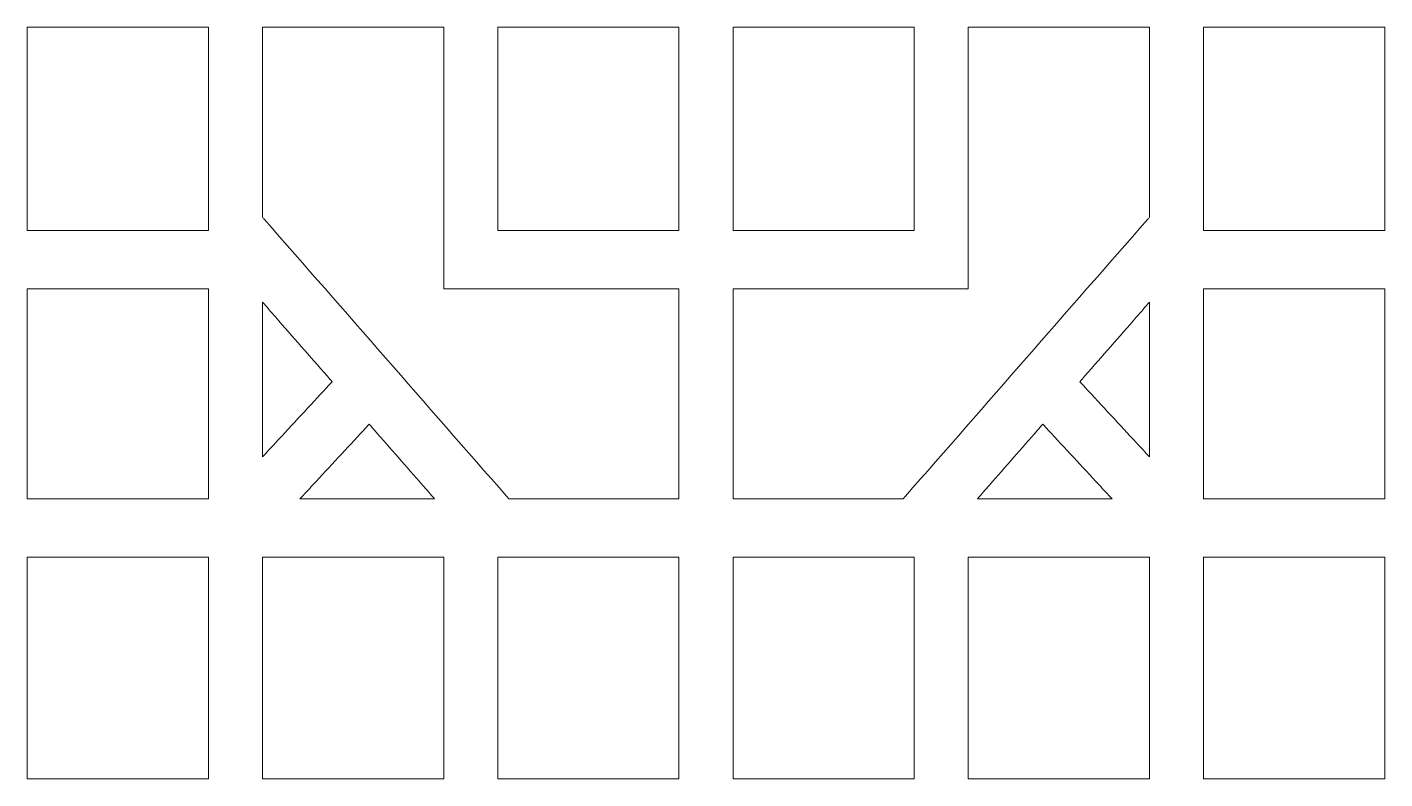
# Model space of a CAD drawing. Header units: centimetres. Extents: x -7.4 to 7.4, y -8.7 to 8.7.
# Drawn here: x -7.45 to -1.44, y -3.45 to -0.13 of the extents above; entities that cross this region are included whole.
import ezdxf

# ---------------------------------------------------------------- set-up
doc = ezdxf.new("R2010")
doc.units = ezdxf.units.CM
doc.header["$MEASUREMENT"] = 0
doc.layers.add('layer 1', color=7, linetype='Continuous')

msp = doc.modelspace()

# ---------------------------------------------------------------- linework, layer by layer
at = {"layer": 'layer 1', "color": 177, "lineweight": 9}
for points, knots in [([(-7.41577, -0.12888), (-7.17074, -0.12888), (-6.92575, -0.12888), (-6.68073, -0.12888), (-6.68073, -0.12888), (-6.66953, -0.12888), (-6.65834, -0.12888), (-6.64714, -0.12888), (-6.64714, -0.12888), (-6.64714, -0.14095), (-6.64714, -0.15303), (-6.64714, -0.1651), (-6.64714, -0.1651), (-6.64714, -0.4407), (-6.64714, -0.71629), (-6.64714, -0.99187), (-6.64714, -0.99187), (-6.64714, -1.00392), (-6.64714, -1.01601), (-6.64714, -1.02807), (-6.64714, -1.02807), (-6.65834, -1.02807), (-6.66953, -1.02807), (-6.68073, -1.02807), (-6.68073, -1.02807), (-6.92575, -1.02807), (-7.17074, -1.02807), (-7.41577, -1.02807), (-7.41577, -1.02807), (-7.42696, -1.02807), (-7.43815, -1.02807), (-7.44934, -1.02807), (-7.44934, -1.02807), (-7.44934, -1.01601), (-7.44934, -1.00392), (-7.44934, -0.99187), (-7.44934, -0.99187), (-7.44934, -0.71629), (-7.44934, -0.4407), (-7.44934, -0.1651), (-7.44934, -0.1651), (-7.44934, -0.15303), (-7.44934, -0.14095), (-7.44934, -0.12888), (-7.44934, -0.12888), (-7.43815, -0.12888), (-7.42696, -0.12888), (-7.41577, -0.12888)], [0, 0, 0, 0, 0.0769231, 0.0769231, 0.0769231, 0.0769231, 0.1538462, 0.1538462, 0.1538462, 0.1538462, 0.2307692, 0.2307692, 0.2307692, 0.2307692, 0.3076923, 0.3076923, 0.3076923, 0.3076923, 0.3846154, 0.3846154, 0.3846154, 0.3846154, 0.4615385, 0.4615385, 0.4615385, 0.4615385, 0.5384615, 0.5384615, 0.5384615, 0.5384615, 0.6153846, 0.6153846, 0.6153846, 0.6153846, 0.6923077, 0.6923077, 0.6923077, 0.6923077, 0.7692308, 0.7692308, 0.7692308, 0.7692308, 0.8461538, 0.8461538, 0.8461538, 0.8461538, 1, 1, 1, 1]), ([(-5.60586, -1.28586), (-5.57632, -1.28586), (-5.54679, -1.28586), (-5.51727, -1.28586), (-5.51727, -1.28586), (-5.4559, -1.28586), (-5.39452, -1.28586), (-5.33317, -1.28586), (-5.33317, -1.28586), (-5.08816, -1.28586), (-4.84314, -1.28586), (-4.59814, -1.28586), (-4.59814, -1.28586), (-4.58694, -1.28586), (-4.57574, -1.28586), (-4.56455, -1.28586), (-4.56455, -1.28586), (-4.56455, -1.29795), (-4.56455, -1.31001), (-4.56455, -1.3221), (-4.56455, -1.3221), (-4.56455, -1.6079), (-4.56455, -1.8937), (-4.56455, -2.17953), (-4.56455, -2.17953), (-4.56455, -2.1916), (-4.56455, -2.20368), (-4.56455, -2.21573), (-4.56455, -2.21573), (-4.57574, -2.21573), (-4.58694, -2.21573), (-4.59814, -2.21573), (-4.59814, -2.21573), (-4.83308, -2.21573), (-5.068, -2.21573), (-5.30294, -2.21573), (-5.30294, -2.21573), (-5.30778, -2.21573), (-5.3126, -2.21573), (-5.31742, -2.21573), (-5.31742, -2.21573), (-5.32076, -2.21195), (-5.32407, -2.20817), (-5.32738, -2.20438), (-5.32738, -2.20438), (-5.68455, -1.79612), (-6.04173, -1.38783), (-6.39889, -0.97957), (-6.39889, -0.97957), (-6.40194, -0.97609), (-6.405, -0.9726), (-6.40805, -0.9691), (-6.40805, -0.9691), (-6.40805, -0.96433), (-6.40805, -0.95952), (-6.40805, -0.95472), (-6.40805, -0.95472), (-6.40805, -0.69151), (-6.40805, -0.4283), (-6.40805, -0.1651), (-6.40805, -0.1651), (-6.40805, -0.15303), (-6.40805, -0.14095), (-6.40805, -0.12888), (-6.40805, -0.12888), (-6.39685, -0.12888), (-6.38565, -0.12888), (-6.37446, -0.12888), (-6.37446, -0.12888), (-6.12945, -0.12888), (-5.88444, -0.12888), (-5.63942, -0.12888), (-5.63942, -0.12888), (-5.62822, -0.12888), (-5.61703, -0.12888), (-5.60586, -0.12888), (-5.60586, -0.12888), (-5.60586, -0.14095), (-5.60586, -0.15303), (-5.60586, -0.1651), (-5.60586, -0.1651), (-5.60586, -0.53869), (-5.60586, -0.91228), (-5.60586, -1.28586)], [0, 0, 0, 0, 0.0454545, 0.0454545, 0.0454545, 0.0454545, 0.0909091, 0.0909091, 0.0909091, 0.0909091, 0.1363636, 0.1363636, 0.1363636, 0.1363636, 0.1818182, 0.1818182, 0.1818182, 0.1818182, 0.2272727, 0.2272727, 0.2272727, 0.2272727, 0.2727273, 0.2727273, 0.2727273, 0.2727273, 0.3181818, 0.3181818, 0.3181818, 0.3181818, 0.3636364, 0.3636364, 0.3636364, 0.3636364, 0.4090909, 0.4090909, 0.4090909, 0.4090909, 0.4545455, 0.4545455, 0.4545455, 0.4545455, 0.5, 0.5, 0.5, 0.5, 0.5454545, 0.5454545, 0.5454545, 0.5454545, 0.5909091, 0.5909091, 0.5909091, 0.5909091, 0.6363636, 0.6363636, 0.6363636, 0.6363636, 0.6818182, 0.6818182, 0.6818182, 0.6818182, 0.7272727, 0.7272727, 0.7272727, 0.7272727, 0.7727273, 0.7727273, 0.7727273, 0.7727273, 0.8181818, 0.8181818, 0.8181818, 0.8181818, 0.8636364, 0.8636364, 0.8636364, 0.8636364, 0.9090909, 0.9090909, 0.9090909, 0.9090909, 1, 1, 1, 1]), ([(-4.56455, -0.1651), (-4.56455, -0.4407), (-4.56455, -0.71629), (-4.56455, -0.99187), (-4.56455, -0.99187), (-4.56455, -1.00392), (-4.56455, -1.01601), (-4.56455, -1.02807), (-4.56455, -1.02807), (-4.57574, -1.02807), (-4.58694, -1.02807), (-4.59814, -1.02807), (-4.59814, -1.02807), (-4.84314, -1.02807), (-5.08816, -1.02807), (-5.33317, -1.02807), (-5.33317, -1.02807), (-5.34434, -1.02807), (-5.35557, -1.02807), (-5.36674, -1.02807), (-5.36674, -1.02807), (-5.36674, -1.01601), (-5.36674, -1.00392), (-5.36674, -0.99187), (-5.36674, -0.99187), (-5.36674, -0.71629), (-5.36674, -0.4407), (-5.36674, -0.1651), (-5.36674, -0.1651), (-5.36674, -0.15303), (-5.36674, -0.14095), (-5.36674, -0.12888), (-5.36674, -0.12888), (-5.35557, -0.12888), (-5.34434, -0.12888), (-5.33317, -0.12888), (-5.33317, -0.12888), (-5.08816, -0.12888), (-4.84314, -0.12888), (-4.59814, -0.12888), (-4.59814, -0.12888), (-4.58694, -0.12888), (-4.57574, -0.12888), (-4.56455, -0.12888), (-4.56455, -0.12888), (-4.56455, -0.14095), (-4.56455, -0.15303), (-4.56455, -0.1651)], [0, 0, 0, 0, 0.0769231, 0.0769231, 0.0769231, 0.0769231, 0.1538462, 0.1538462, 0.1538462, 0.1538462, 0.2307692, 0.2307692, 0.2307692, 0.2307692, 0.3076923, 0.3076923, 0.3076923, 0.3076923, 0.3846154, 0.3846154, 0.3846154, 0.3846154, 0.4615385, 0.4615385, 0.4615385, 0.4615385, 0.5384615, 0.5384615, 0.5384615, 0.5384615, 0.6153846, 0.6153846, 0.6153846, 0.6153846, 0.6923077, 0.6923077, 0.6923077, 0.6923077, 0.7692308, 0.7692308, 0.7692308, 0.7692308, 0.8461538, 0.8461538, 0.8461538, 0.8461538, 1, 1, 1, 1]), ([(-3.28414, -1.28586), (-3.28414, -0.91228), (-3.28414, -0.53869), (-3.28414, -0.1651), (-3.28414, -0.1651), (-3.28414, -0.15303), (-3.28414, -0.14095), (-3.28414, -0.12888), (-3.28414, -0.12888), (-3.27295, -0.12888), (-3.26176, -0.12888), (-3.25057, -0.12888), (-3.25057, -0.12888), (-3.00556, -0.12888), (-2.76054, -0.12888), (-2.51553, -0.12888), (-2.51553, -0.12888), (-2.50433, -0.12888), (-2.49314, -0.12888), (-2.48194, -0.12888), (-2.48194, -0.12888), (-2.48194, -0.14095), (-2.48194, -0.15303), (-2.48194, -0.1651), (-2.48194, -0.1651), (-2.48194, -0.4283), (-2.48194, -0.69151), (-2.48194, -0.95472), (-2.48194, -0.95472), (-2.48194, -0.95952), (-2.48194, -0.96433), (-2.48194, -0.9691), (-2.48194, -0.9691), (-2.485, -0.9726), (-2.48804, -0.97609), (-2.49111, -0.97957), (-2.49111, -0.97957), (-2.84828, -1.38783), (-3.20545, -1.79612), (-3.56262, -2.20438), (-3.56262, -2.20438), (-3.56593, -2.20817), (-3.56924, -2.21195), (-3.57256, -2.21573), (-3.57256, -2.21573), (-3.57737, -2.21573), (-3.58222, -2.21573), (-3.58704, -2.21573), (-3.58704, -2.21573), (-3.82198, -2.21573), (-4.05693, -2.21573), (-4.29186, -2.21573), (-4.29186, -2.21573), (-4.30306, -2.21573), (-4.31426, -2.21573), (-4.32545, -2.21573), (-4.32545, -2.21573), (-4.32545, -2.20368), (-4.32545, -2.1916), (-4.32545, -2.17953), (-4.32545, -2.17953), (-4.32545, -1.8937), (-4.32545, -1.6079), (-4.32545, -1.3221), (-4.32545, -1.3221), (-4.32545, -1.31001), (-4.32545, -1.29795), (-4.32545, -1.28586), (-4.32545, -1.28586), (-4.31426, -1.28586), (-4.30306, -1.28586), (-4.29186, -1.28586), (-4.29186, -1.28586), (-4.04685, -1.28586), (-3.80185, -1.28586), (-3.55682, -1.28586), (-3.55682, -1.28586), (-3.49546, -1.28586), (-3.43408, -1.28586), (-3.37273, -1.28586), (-3.37273, -1.28586), (-3.3432, -1.28586), (-3.31367, -1.28586), (-3.28414, -1.28586)], [0, 0, 0, 0, 0.0454545, 0.0454545, 0.0454545, 0.0454545, 0.0909091, 0.0909091, 0.0909091, 0.0909091, 0.1363636, 0.1363636, 0.1363636, 0.1363636, 0.1818182, 0.1818182, 0.1818182, 0.1818182, 0.2272727, 0.2272727, 0.2272727, 0.2272727, 0.2727273, 0.2727273, 0.2727273, 0.2727273, 0.3181818, 0.3181818, 0.3181818, 0.3181818, 0.3636364, 0.3636364, 0.3636364, 0.3636364, 0.4090909, 0.4090909, 0.4090909, 0.4090909, 0.4545455, 0.4545455, 0.4545455, 0.4545455, 0.5, 0.5, 0.5, 0.5, 0.5454545, 0.5454545, 0.5454545, 0.5454545, 0.5909091, 0.5909091, 0.5909091, 0.5909091, 0.6363636, 0.6363636, 0.6363636, 0.6363636, 0.6818182, 0.6818182, 0.6818182, 0.6818182, 0.7272727, 0.7272727, 0.7272727, 0.7272727, 0.7727273, 0.7727273, 0.7727273, 0.7727273, 0.8181818, 0.8181818, 0.8181818, 0.8181818, 0.8636364, 0.8636364, 0.8636364, 0.8636364, 0.9090909, 0.9090909, 0.9090909, 0.9090909, 1, 1, 1, 1]), ([(-4.32545, -0.99187), (-4.32545, -0.71629), (-4.32545, -0.4407), (-4.32545, -0.1651), (-4.32545, -0.1651), (-4.32545, -0.15303), (-4.32545, -0.14095), (-4.32545, -0.12888), (-4.32545, -0.12888), (-4.31426, -0.12888), (-4.30306, -0.12888), (-4.29186, -0.12888), (-4.29186, -0.12888), (-4.04685, -0.12888), (-3.80185, -0.12888), (-3.55682, -0.12888), (-3.55682, -0.12888), (-3.54564, -0.12888), (-3.53444, -0.12888), (-3.52325, -0.12888), (-3.52325, -0.12888), (-3.52325, -0.14095), (-3.52325, -0.15303), (-3.52325, -0.1651), (-3.52325, -0.1651), (-3.52325, -0.4407), (-3.52325, -0.71629), (-3.52325, -0.99187), (-3.52325, -0.99187), (-3.52325, -1.00392), (-3.52325, -1.01601), (-3.52325, -1.02807), (-3.52325, -1.02807), (-3.53444, -1.02807), (-3.54564, -1.02807), (-3.55682, -1.02807), (-3.55682, -1.02807), (-3.80185, -1.02807), (-4.04685, -1.02807), (-4.29186, -1.02807), (-4.29186, -1.02807), (-4.30306, -1.02807), (-4.31426, -1.02807), (-4.32545, -1.02807), (-4.32545, -1.02807), (-4.32545, -1.01601), (-4.32545, -1.00392), (-4.32545, -0.99187)], [0, 0, 0, 0, 0.0769231, 0.0769231, 0.0769231, 0.0769231, 0.1538462, 0.1538462, 0.1538462, 0.1538462, 0.2307692, 0.2307692, 0.2307692, 0.2307692, 0.3076923, 0.3076923, 0.3076923, 0.3076923, 0.3846154, 0.3846154, 0.3846154, 0.3846154, 0.4615385, 0.4615385, 0.4615385, 0.4615385, 0.5384615, 0.5384615, 0.5384615, 0.5384615, 0.6153846, 0.6153846, 0.6153846, 0.6153846, 0.6923077, 0.6923077, 0.6923077, 0.6923077, 0.7692308, 0.7692308, 0.7692308, 0.7692308, 0.8461538, 0.8461538, 0.8461538, 0.8461538, 1, 1, 1, 1]), ([(-1.47424, -1.02807), (-1.71923, -1.02807), (-1.96426, -1.02807), (-2.20928, -1.02807), (-2.20928, -1.02807), (-2.22045, -1.02807), (-2.23164, -1.02807), (-2.24284, -1.02807), (-2.24284, -1.02807), (-2.24284, -1.01601), (-2.24284, -1.00392), (-2.24284, -0.99187), (-2.24284, -0.99187), (-2.24284, -0.71629), (-2.24284, -0.4407), (-2.24284, -0.1651), (-2.24284, -0.1651), (-2.24284, -0.15303), (-2.24284, -0.14095), (-2.24284, -0.12888), (-2.24284, -0.12888), (-2.23164, -0.12888), (-2.22045, -0.12888), (-2.20928, -0.12888), (-2.20928, -0.12888), (-1.96426, -0.12888), (-1.71923, -0.12888), (-1.47424, -0.12888), (-1.47424, -0.12888), (-1.46302, -0.12888), (-1.45185, -0.12888), (-1.44066, -0.12888), (-1.44066, -0.12888), (-1.44066, -0.14095), (-1.44066, -0.15303), (-1.44066, -0.1651), (-1.44066, -0.1651), (-1.44066, -0.4407), (-1.44066, -0.71629), (-1.44066, -0.99187), (-1.44066, -0.99187), (-1.44066, -1.00392), (-1.44066, -1.01601), (-1.44066, -1.02807), (-1.44066, -1.02807), (-1.45185, -1.02807), (-1.46302, -1.02807), (-1.47424, -1.02807)], [0, 0, 0, 0, 0.0769231, 0.0769231, 0.0769231, 0.0769231, 0.1538462, 0.1538462, 0.1538462, 0.1538462, 0.2307692, 0.2307692, 0.2307692, 0.2307692, 0.3076923, 0.3076923, 0.3076923, 0.3076923, 0.3846154, 0.3846154, 0.3846154, 0.3846154, 0.4615385, 0.4615385, 0.4615385, 0.4615385, 0.5384615, 0.5384615, 0.5384615, 0.5384615, 0.6153846, 0.6153846, 0.6153846, 0.6153846, 0.6923077, 0.6923077, 0.6923077, 0.6923077, 0.7692308, 0.7692308, 0.7692308, 0.7692308, 0.8461538, 0.8461538, 0.8461538, 0.8461538, 1, 1, 1, 1]), ([(-7.41577, -1.28586), (-7.17074, -1.28586), (-6.92575, -1.28586), (-6.68073, -1.28586), (-6.68073, -1.28586), (-6.66953, -1.28586), (-6.65834, -1.28586), (-6.64714, -1.28586), (-6.64714, -1.28586), (-6.64714, -1.29795), (-6.64714, -1.31001), (-6.64714, -1.3221), (-6.64714, -1.3221), (-6.64714, -1.6079), (-6.64714, -1.8937), (-6.64714, -2.17953), (-6.64714, -2.17953), (-6.64714, -2.1916), (-6.64714, -2.20368), (-6.64714, -2.21573), (-6.64714, -2.21573), (-6.65834, -2.21573), (-6.66953, -2.21573), (-6.68073, -2.21573), (-6.68073, -2.21573), (-6.92575, -2.21573), (-7.17074, -2.21573), (-7.41577, -2.21573), (-7.41577, -2.21573), (-7.42696, -2.21573), (-7.43815, -2.21573), (-7.44934, -2.21573), (-7.44934, -2.21573), (-7.44934, -2.20368), (-7.44934, -2.1916), (-7.44934, -2.17953), (-7.44934, -2.17953), (-7.44934, -1.8937), (-7.44934, -1.6079), (-7.44934, -1.3221), (-7.44934, -1.3221), (-7.44934, -1.31001), (-7.44934, -1.29795), (-7.44934, -1.28586), (-7.44934, -1.28586), (-7.43815, -1.28586), (-7.42696, -1.28586), (-7.41577, -1.28586)], [0, 0, 0, 0, 0.0769231, 0.0769231, 0.0769231, 0.0769231, 0.1538462, 0.1538462, 0.1538462, 0.1538462, 0.2307692, 0.2307692, 0.2307692, 0.2307692, 0.3076923, 0.3076923, 0.3076923, 0.3076923, 0.3846154, 0.3846154, 0.3846154, 0.3846154, 0.4615385, 0.4615385, 0.4615385, 0.4615385, 0.5384615, 0.5384615, 0.5384615, 0.5384615, 0.6153846, 0.6153846, 0.6153846, 0.6153846, 0.6923077, 0.6923077, 0.6923077, 0.6923077, 0.7692308, 0.7692308, 0.7692308, 0.7692308, 0.8461538, 0.8461538, 0.8461538, 0.8461538, 1, 1, 1, 1]), ([(-1.47424, -2.21573), (-1.71923, -2.21573), (-1.96426, -2.21573), (-2.20928, -2.21573), (-2.20928, -2.21573), (-2.22045, -2.21573), (-2.23164, -2.21573), (-2.24284, -2.21573), (-2.24284, -2.21573), (-2.24284, -2.20368), (-2.24284, -2.1916), (-2.24284, -2.17953), (-2.24284, -2.17953), (-2.24284, -1.8937), (-2.24284, -1.6079), (-2.24284, -1.3221), (-2.24284, -1.3221), (-2.24284, -1.31001), (-2.24284, -1.29795), (-2.24284, -1.28586), (-2.24284, -1.28586), (-2.23164, -1.28586), (-2.22045, -1.28586), (-2.20928, -1.28586), (-2.20928, -1.28586), (-1.96426, -1.28586), (-1.71923, -1.28586), (-1.47424, -1.28586), (-1.47424, -1.28586), (-1.46302, -1.28586), (-1.45185, -1.28586), (-1.44066, -1.28586), (-1.44066, -1.28586), (-1.44066, -1.29795), (-1.44066, -1.31001), (-1.44066, -1.3221), (-1.44066, -1.3221), (-1.44066, -1.6079), (-1.44066, -1.8937), (-1.44066, -2.17953), (-1.44066, -2.17953), (-1.44066, -2.1916), (-1.44066, -2.20368), (-1.44066, -2.21573), (-1.44066, -2.21573), (-1.45185, -2.21573), (-1.46302, -2.21573), (-1.47424, -2.21573)], [0, 0, 0, 0, 0.0769231, 0.0769231, 0.0769231, 0.0769231, 0.1538462, 0.1538462, 0.1538462, 0.1538462, 0.2307692, 0.2307692, 0.2307692, 0.2307692, 0.3076923, 0.3076923, 0.3076923, 0.3076923, 0.3846154, 0.3846154, 0.3846154, 0.3846154, 0.4615385, 0.4615385, 0.4615385, 0.4615385, 0.5384615, 0.5384615, 0.5384615, 0.5384615, 0.6153846, 0.6153846, 0.6153846, 0.6153846, 0.6923077, 0.6923077, 0.6923077, 0.6923077, 0.7692308, 0.7692308, 0.7692308, 0.7692308, 0.8461538, 0.8461538, 0.8461538, 0.8461538, 1, 1, 1, 1]), ([(-6.35004, -1.41111), (-6.27397, -1.49806), (-6.19791, -1.58501), (-6.12186, -1.67194), (-6.12186, -1.67194), (-6.1144, -1.68047), (-6.10694, -1.68899), (-6.09947, -1.69754), (-6.09947, -1.69754), (-6.10717, -1.70582), (-6.11485, -1.71411), (-6.12255, -1.72241), (-6.12255, -1.72241), (-6.19861, -1.80441), (-6.27465, -1.88644), (-6.35072, -1.96844), (-6.35072, -1.96844), (-6.36983, -1.98906), (-6.38894, -2.00964), (-6.40805, -2.03025), (-6.40805, -2.03025), (-6.40805, -2.00111), (-6.40805, -1.97196), (-6.40805, -1.94282), (-6.40805, -1.94282), (-6.40805, -1.77387), (-6.40805, -1.60492), (-6.40805, -1.43599), (-6.40805, -1.43599), (-6.40805, -1.40559), (-6.40805, -1.37522), (-6.40805, -1.34481), (-6.40805, -1.34481), (-6.38872, -1.36691), (-6.36937, -1.38903), (-6.35004, -1.41111)], [0, 0, 0, 0, 0.1, 0.1, 0.1, 0.1, 0.2, 0.2, 0.2, 0.2, 0.3, 0.3, 0.3, 0.3, 0.4, 0.4, 0.4, 0.4, 0.5, 0.5, 0.5, 0.5, 0.6, 0.6, 0.6, 0.6, 0.7, 0.7, 0.7, 0.7, 0.8, 0.8, 0.8, 0.8, 1, 1, 1, 1]), ([(-2.48194, -1.43599), (-2.48194, -1.60492), (-2.48194, -1.77387), (-2.48194, -1.94282), (-2.48194, -1.94282), (-2.48194, -1.97196), (-2.48194, -2.00111), (-2.48194, -2.03025), (-2.48194, -2.03025), (-2.50106, -2.00964), (-2.52016, -1.98906), (-2.53928, -1.96844), (-2.53928, -1.96844), (-2.61533, -1.88644), (-2.69139, -1.80441), (-2.76746, -1.72241), (-2.76746, -1.72241), (-2.77513, -1.71411), (-2.78283, -1.70582), (-2.7905, -1.69754), (-2.7905, -1.69754), (-2.78305, -1.68899), (-2.77559, -1.68047), (-2.76814, -1.67194), (-2.76814, -1.67194), (-2.69207, -1.58501), (-2.616, -1.49806), (-2.53997, -1.41111), (-2.53997, -1.41111), (-2.52062, -1.38903), (-2.50129, -1.36691), (-2.48194, -1.34481), (-2.48194, -1.34481), (-2.48194, -1.37522), (-2.48194, -1.40559), (-2.48194, -1.43599)], [0, 0, 0, 0, 0.1, 0.1, 0.1, 0.1, 0.2, 0.2, 0.2, 0.2, 0.3, 0.3, 0.3, 0.3, 0.4, 0.4, 0.4, 0.4, 0.5, 0.5, 0.5, 0.5, 0.6, 0.6, 0.6, 0.6, 0.7, 0.7, 0.7, 0.7, 0.8, 0.8, 0.8, 0.8, 1, 1, 1, 1]), ([(-6.1846, -2.15391), (-6.10966, -2.0731), (-6.03472, -1.9923), (-5.95978, -1.9115), (-5.95978, -1.9115), (-5.95163, -1.90272), (-5.94349, -1.89393), (-5.93534, -1.88513), (-5.93534, -1.88513), (-5.92744, -1.89418), (-5.91954, -1.90322), (-5.91161, -1.91226), (-5.91161, -1.91226), (-5.84093, -1.99307), (-5.77024, -2.07385), (-5.69956, -2.15466), (-5.69956, -2.15466), (-5.68174, -2.17501), (-5.66394, -2.19538), (-5.64613, -2.21573), (-5.64613, -2.21573), (-5.67207, -2.21573), (-5.69802, -2.21573), (-5.72397, -2.21573), (-5.72397, -2.21573), (-5.86961, -2.21573), (-6.01522, -2.21573), (-6.16085, -2.21573), (-6.16085, -2.21573), (-6.18787, -2.21573), (-6.2149, -2.21573), (-6.24194, -2.21573), (-6.24194, -2.21573), (-6.22282, -2.19513), (-6.2037, -2.17453), (-6.1846, -2.15391)], [0, 0, 0, 0, 0.1, 0.1, 0.1, 0.1, 0.2, 0.2, 0.2, 0.2, 0.3, 0.3, 0.3, 0.3, 0.4, 0.4, 0.4, 0.4, 0.5, 0.5, 0.5, 0.5, 0.6, 0.6, 0.6, 0.6, 0.7, 0.7, 0.7, 0.7, 0.8, 0.8, 0.8, 0.8, 1, 1, 1, 1]), ([(-2.72913, -2.21573), (-2.87477, -2.21573), (-3.02037, -2.21573), (-3.16601, -2.21573), (-3.16601, -2.21573), (-3.19196, -2.21573), (-3.21791, -2.21573), (-3.24386, -2.21573), (-3.24386, -2.21573), (-3.22606, -2.19538), (-3.20825, -2.17501), (-3.19043, -2.15466), (-3.19043, -2.15466), (-3.11975, -2.07385), (-3.04905, -1.99307), (-2.97837, -1.91226), (-2.97837, -1.91226), (-2.97047, -1.90322), (-2.96257, -1.89418), (-2.95466, -1.88513), (-2.95466, -1.88513), (-2.9465, -1.89393), (-2.93836, -1.90272), (-2.9302, -1.9115), (-2.9302, -1.9115), (-2.85528, -1.9923), (-2.78032, -2.0731), (-2.7054, -2.15391), (-2.7054, -2.15391), (-2.68628, -2.17453), (-2.66719, -2.19513), (-2.64806, -2.21573), (-2.64806, -2.21573), (-2.67509, -2.21573), (-2.70211, -2.21573), (-2.72913, -2.21573)], [0, 0, 0, 0, 0.1, 0.1, 0.1, 0.1, 0.2, 0.2, 0.2, 0.2, 0.3, 0.3, 0.3, 0.3, 0.4, 0.4, 0.4, 0.4, 0.5, 0.5, 0.5, 0.5, 0.6, 0.6, 0.6, 0.6, 0.7, 0.7, 0.7, 0.7, 0.8, 0.8, 0.8, 0.8, 1, 1, 1, 1]), ([(-7.41577, -2.47353), (-7.17074, -2.47353), (-6.92575, -2.47353), (-6.68073, -2.47353), (-6.68073, -2.47353), (-6.66953, -2.47353), (-6.65834, -2.47353), (-6.64714, -2.47353), (-6.64714, -2.47353), (-6.64714, -2.48561), (-6.64714, -2.49767), (-6.64714, -2.50976), (-6.64714, -2.50976), (-6.64714, -2.81257), (-6.64714, -3.11539), (-6.64714, -3.4182), (-6.64714, -3.4182), (-6.64714, -3.43026), (-6.64714, -3.44235), (-6.64714, -3.45441), (-6.64714, -3.45441), (-6.65834, -3.45441), (-6.66953, -3.45441), (-6.68073, -3.45441), (-6.68073, -3.45441), (-6.92575, -3.45441), (-7.17074, -3.45441), (-7.41577, -3.45441), (-7.41577, -3.45441), (-7.42696, -3.45441), (-7.43815, -3.45441), (-7.44934, -3.45441), (-7.44934, -3.45441), (-7.44934, -3.44235), (-7.44934, -3.43026), (-7.44934, -3.4182), (-7.44934, -3.4182), (-7.44934, -3.11539), (-7.44934, -2.81257), (-7.44934, -2.50976), (-7.44934, -2.50976), (-7.44934, -2.49767), (-7.44934, -2.48561), (-7.44934, -2.47353), (-7.44934, -2.47353), (-7.43815, -2.47353), (-7.42696, -2.47353), (-7.41577, -2.47353)], [0, 0, 0, 0, 0.0769231, 0.0769231, 0.0769231, 0.0769231, 0.1538462, 0.1538462, 0.1538462, 0.1538462, 0.2307692, 0.2307692, 0.2307692, 0.2307692, 0.3076923, 0.3076923, 0.3076923, 0.3076923, 0.3846154, 0.3846154, 0.3846154, 0.3846154, 0.4615385, 0.4615385, 0.4615385, 0.4615385, 0.5384615, 0.5384615, 0.5384615, 0.5384615, 0.6153846, 0.6153846, 0.6153846, 0.6153846, 0.6923077, 0.6923077, 0.6923077, 0.6923077, 0.7692308, 0.7692308, 0.7692308, 0.7692308, 0.8461538, 0.8461538, 0.8461538, 0.8461538, 1, 1, 1, 1]), ([(-5.60586, -2.50976), (-5.60586, -2.81257), (-5.60586, -3.11539), (-5.60586, -3.4182), (-5.60586, -3.4182), (-5.60586, -3.43026), (-5.60586, -3.44235), (-5.60586, -3.45441), (-5.60586, -3.45441), (-5.61703, -3.45441), (-5.62822, -3.45441), (-5.63942, -3.45441), (-5.63942, -3.45441), (-5.88444, -3.45441), (-6.12945, -3.45441), (-6.37446, -3.45441), (-6.37446, -3.45441), (-6.38565, -3.45441), (-6.39685, -3.45441), (-6.40805, -3.45441), (-6.40805, -3.45441), (-6.40805, -3.44235), (-6.40805, -3.43026), (-6.40805, -3.4182), (-6.40805, -3.4182), (-6.40805, -3.11539), (-6.40805, -2.81257), (-6.40805, -2.50976), (-6.40805, -2.50976), (-6.40805, -2.49767), (-6.40805, -2.48561), (-6.40805, -2.47353), (-6.40805, -2.47353), (-6.39685, -2.47353), (-6.38565, -2.47353), (-6.37446, -2.47353), (-6.37446, -2.47353), (-6.12945, -2.47353), (-5.88444, -2.47353), (-5.63942, -2.47353), (-5.63942, -2.47353), (-5.62822, -2.47353), (-5.61703, -2.47353), (-5.60586, -2.47353), (-5.60586, -2.47353), (-5.60586, -2.48561), (-5.60586, -2.49767), (-5.60586, -2.50976)], [0, 0, 0, 0, 0.0769231, 0.0769231, 0.0769231, 0.0769231, 0.1538462, 0.1538462, 0.1538462, 0.1538462, 0.2307692, 0.2307692, 0.2307692, 0.2307692, 0.3076923, 0.3076923, 0.3076923, 0.3076923, 0.3846154, 0.3846154, 0.3846154, 0.3846154, 0.4615385, 0.4615385, 0.4615385, 0.4615385, 0.5384615, 0.5384615, 0.5384615, 0.5384615, 0.6153846, 0.6153846, 0.6153846, 0.6153846, 0.6923077, 0.6923077, 0.6923077, 0.6923077, 0.7692308, 0.7692308, 0.7692308, 0.7692308, 0.8461538, 0.8461538, 0.8461538, 0.8461538, 1, 1, 1, 1]), ([(-4.56455, -2.50976), (-4.56455, -2.81257), (-4.56455, -3.11539), (-4.56455, -3.4182), (-4.56455, -3.4182), (-4.56455, -3.43026), (-4.56455, -3.44235), (-4.56455, -3.45441), (-4.56455, -3.45441), (-4.57574, -3.45441), (-4.58694, -3.45441), (-4.59814, -3.45441), (-4.59814, -3.45441), (-4.84314, -3.45441), (-5.08816, -3.45441), (-5.33317, -3.45441), (-5.33317, -3.45441), (-5.34434, -3.45441), (-5.35557, -3.45441), (-5.36674, -3.45441), (-5.36674, -3.45441), (-5.36674, -3.44235), (-5.36674, -3.43026), (-5.36674, -3.4182), (-5.36674, -3.4182), (-5.36674, -3.11539), (-5.36674, -2.81257), (-5.36674, -2.50976), (-5.36674, -2.50976), (-5.36674, -2.49767), (-5.36674, -2.48561), (-5.36674, -2.47353), (-5.36674, -2.47353), (-5.35557, -2.47353), (-5.34434, -2.47353), (-5.33317, -2.47353), (-5.33317, -2.47353), (-5.08816, -2.47353), (-4.84314, -2.47353), (-4.59814, -2.47353), (-4.59814, -2.47353), (-4.58694, -2.47353), (-4.57574, -2.47353), (-4.56455, -2.47353), (-4.56455, -2.47353), (-4.56455, -2.48561), (-4.56455, -2.49767), (-4.56455, -2.50976)], [0, 0, 0, 0, 0.0769231, 0.0769231, 0.0769231, 0.0769231, 0.1538462, 0.1538462, 0.1538462, 0.1538462, 0.2307692, 0.2307692, 0.2307692, 0.2307692, 0.3076923, 0.3076923, 0.3076923, 0.3076923, 0.3846154, 0.3846154, 0.3846154, 0.3846154, 0.4615385, 0.4615385, 0.4615385, 0.4615385, 0.5384615, 0.5384615, 0.5384615, 0.5384615, 0.6153846, 0.6153846, 0.6153846, 0.6153846, 0.6923077, 0.6923077, 0.6923077, 0.6923077, 0.7692308, 0.7692308, 0.7692308, 0.7692308, 0.8461538, 0.8461538, 0.8461538, 0.8461538, 1, 1, 1, 1]), ([(-4.32545, -3.4182), (-4.32545, -3.11539), (-4.32545, -2.81257), (-4.32545, -2.50976), (-4.32545, -2.50976), (-4.32545, -2.49767), (-4.32545, -2.48561), (-4.32545, -2.47353), (-4.32545, -2.47353), (-4.31426, -2.47353), (-4.30306, -2.47353), (-4.29186, -2.47353), (-4.29186, -2.47353), (-4.04685, -2.47353), (-3.80185, -2.47353), (-3.55682, -2.47353), (-3.55682, -2.47353), (-3.54564, -2.47353), (-3.53444, -2.47353), (-3.52325, -2.47353), (-3.52325, -2.47353), (-3.52325, -2.48561), (-3.52325, -2.49767), (-3.52325, -2.50976), (-3.52325, -2.50976), (-3.52325, -2.81257), (-3.52325, -3.11539), (-3.52325, -3.4182), (-3.52325, -3.4182), (-3.52325, -3.43026), (-3.52325, -3.44235), (-3.52325, -3.45441), (-3.52325, -3.45441), (-3.53444, -3.45441), (-3.54564, -3.45441), (-3.55682, -3.45441), (-3.55682, -3.45441), (-3.80185, -3.45441), (-4.04685, -3.45441), (-4.29186, -3.45441), (-4.29186, -3.45441), (-4.30306, -3.45441), (-4.31426, -3.45441), (-4.32545, -3.45441), (-4.32545, -3.45441), (-4.32545, -3.44235), (-4.32545, -3.43026), (-4.32545, -3.4182)], [0, 0, 0, 0, 0.0769231, 0.0769231, 0.0769231, 0.0769231, 0.1538462, 0.1538462, 0.1538462, 0.1538462, 0.2307692, 0.2307692, 0.2307692, 0.2307692, 0.3076923, 0.3076923, 0.3076923, 0.3076923, 0.3846154, 0.3846154, 0.3846154, 0.3846154, 0.4615385, 0.4615385, 0.4615385, 0.4615385, 0.5384615, 0.5384615, 0.5384615, 0.5384615, 0.6153846, 0.6153846, 0.6153846, 0.6153846, 0.6923077, 0.6923077, 0.6923077, 0.6923077, 0.7692308, 0.7692308, 0.7692308, 0.7692308, 0.8461538, 0.8461538, 0.8461538, 0.8461538, 1, 1, 1, 1]), ([(-3.25057, -2.47353), (-3.00556, -2.47353), (-2.76054, -2.47353), (-2.51553, -2.47353), (-2.51553, -2.47353), (-2.50433, -2.47353), (-2.49314, -2.47353), (-2.48194, -2.47353), (-2.48194, -2.47353), (-2.48194, -2.48561), (-2.48194, -2.49767), (-2.48194, -2.50976), (-2.48194, -2.50976), (-2.48194, -2.81257), (-2.48194, -3.11539), (-2.48194, -3.4182), (-2.48194, -3.4182), (-2.48194, -3.43026), (-2.48194, -3.44235), (-2.48194, -3.45441), (-2.48194, -3.45441), (-2.49314, -3.45441), (-2.50433, -3.45441), (-2.51553, -3.45441), (-2.51553, -3.45441), (-2.76054, -3.45441), (-3.00556, -3.45441), (-3.25057, -3.45441), (-3.25057, -3.45441), (-3.26176, -3.45441), (-3.27295, -3.45441), (-3.28414, -3.45441), (-3.28414, -3.45441), (-3.28414, -3.44235), (-3.28414, -3.43026), (-3.28414, -3.4182), (-3.28414, -3.4182), (-3.28414, -3.11539), (-3.28414, -2.81257), (-3.28414, -2.50976), (-3.28414, -2.50976), (-3.28414, -2.49767), (-3.28414, -2.48561), (-3.28414, -2.47353), (-3.28414, -2.47353), (-3.27295, -2.47353), (-3.26176, -2.47353), (-3.25057, -2.47353)], [0, 0, 0, 0, 0.0769231, 0.0769231, 0.0769231, 0.0769231, 0.1538462, 0.1538462, 0.1538462, 0.1538462, 0.2307692, 0.2307692, 0.2307692, 0.2307692, 0.3076923, 0.3076923, 0.3076923, 0.3076923, 0.3846154, 0.3846154, 0.3846154, 0.3846154, 0.4615385, 0.4615385, 0.4615385, 0.4615385, 0.5384615, 0.5384615, 0.5384615, 0.5384615, 0.6153846, 0.6153846, 0.6153846, 0.6153846, 0.6923077, 0.6923077, 0.6923077, 0.6923077, 0.7692308, 0.7692308, 0.7692308, 0.7692308, 0.8461538, 0.8461538, 0.8461538, 0.8461538, 1, 1, 1, 1]), ([(-1.47424, -3.45441), (-1.71923, -3.45441), (-1.96426, -3.45441), (-2.20928, -3.45441), (-2.20928, -3.45441), (-2.22045, -3.45441), (-2.23164, -3.45441), (-2.24284, -3.45441), (-2.24284, -3.45441), (-2.24284, -3.44235), (-2.24284, -3.43026), (-2.24284, -3.4182), (-2.24284, -3.4182), (-2.24284, -3.11539), (-2.24284, -2.81257), (-2.24284, -2.50976), (-2.24284, -2.50976), (-2.24284, -2.49767), (-2.24284, -2.48561), (-2.24284, -2.47353), (-2.24284, -2.47353), (-2.23164, -2.47353), (-2.22045, -2.47353), (-2.20928, -2.47353), (-2.20928, -2.47353), (-1.96426, -2.47353), (-1.71923, -2.47353), (-1.47424, -2.47353), (-1.47424, -2.47353), (-1.46302, -2.47353), (-1.45185, -2.47353), (-1.44066, -2.47353), (-1.44066, -2.47353), (-1.44066, -2.48561), (-1.44066, -2.49767), (-1.44066, -2.50976), (-1.44066, -2.50976), (-1.44066, -2.81257), (-1.44066, -3.11539), (-1.44066, -3.4182), (-1.44066, -3.4182), (-1.44066, -3.43026), (-1.44066, -3.44235), (-1.44066, -3.45441), (-1.44066, -3.45441), (-1.45185, -3.45441), (-1.46302, -3.45441), (-1.47424, -3.45441)], [0, 0, 0, 0, 0.0769231, 0.0769231, 0.0769231, 0.0769231, 0.1538462, 0.1538462, 0.1538462, 0.1538462, 0.2307692, 0.2307692, 0.2307692, 0.2307692, 0.3076923, 0.3076923, 0.3076923, 0.3076923, 0.3846154, 0.3846154, 0.3846154, 0.3846154, 0.4615385, 0.4615385, 0.4615385, 0.4615385, 0.5384615, 0.5384615, 0.5384615, 0.5384615, 0.6153846, 0.6153846, 0.6153846, 0.6153846, 0.6923077, 0.6923077, 0.6923077, 0.6923077, 0.7692308, 0.7692308, 0.7692308, 0.7692308, 0.8461538, 0.8461538, 0.8461538, 0.8461538, 1, 1, 1, 1])]:
    msp.add_open_spline(points, degree=3, knots=knots, dxfattribs=at)

doc.saveas('drawing.dxf')
